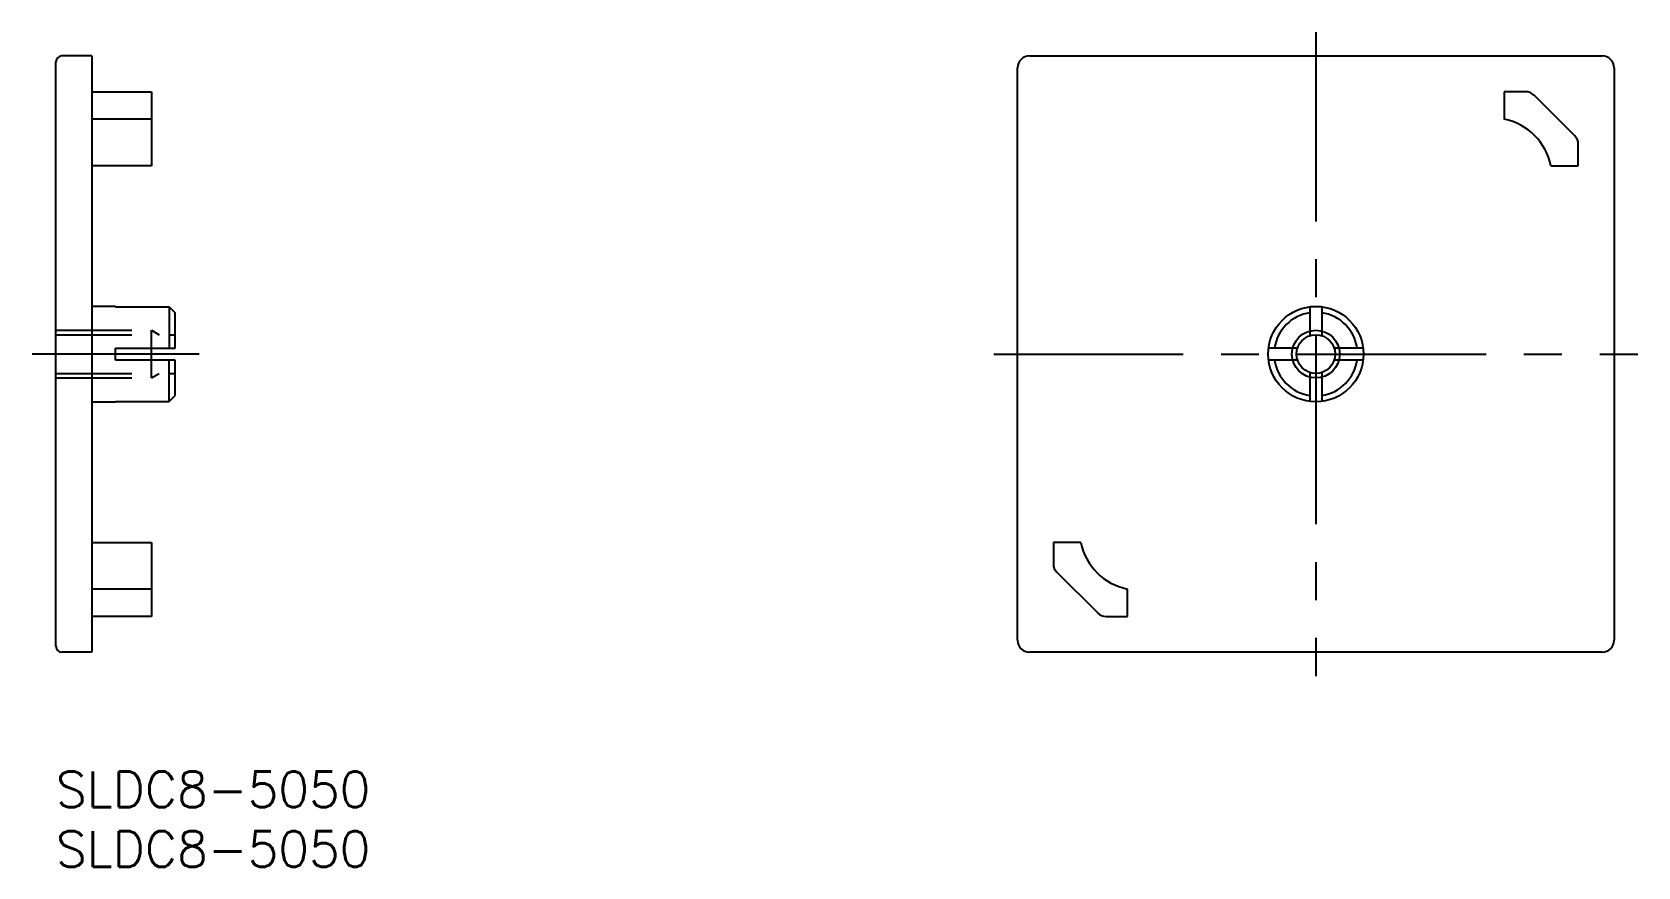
# Model space of a CAD drawing. Extents: x -2 to 133, y -8 to 62.
import ezdxf

# ---------------------------------------------------------------- set-up
doc = ezdxf.new("R2010")
doc.units = 0
doc.header["$LTSCALE"] = 0.5
doc.linetypes.add('CENTER', pattern=[50.8, 31.75, -6.35, 6.35, -6.35])
doc.linetypes.add('DASHED', pattern=[19.05, 12.7, -6.35])
for name, color, linetype in [('MSM_CENTER', 1, 'CENTER'), ('MSM_CONTINUOUS', 7, 'CONTINUOUS'), ('MSM_DASHED', 4, 'DASHED'), ('MSM_NARROW', 5, 'CONTINUOUS'), ('MSM_PART_NUMBER', 7, 'CONTINUOUS')]:
    doc.layers.add(name, color=color, linetype=linetype)
doc.styles.get("Standard").update_dxf_attribs({"font": 'txt.shx', "height": 3, "bigfont": 'bigfont.shx'})

# ---------------------------------------------------------------- blocks, each defined once
blk = doc.blocks.new('*U2')
at = {"layer": 'MSM_PART_NUMBER'}
blk.add_text('SLDC8-5050', height=3, dxfattribs=at).set_placement((0, -3))
blk = doc.blocks.new('*U3')
at = {"layer": 'MSM_PART_NUMBER'}
blk.add_text('SLDC8-5050', height=3, dxfattribs=at).set_placement((0, -8))

msp = doc.modelspace()

# ---------------------------------------------------------------- linework, layer by layer
at = {"layer": 'MSM_CENTER'}
for p, q in [((105.62, 62), (105.62, 8)), ((12, 35), (-2, 35)), ((78.62, 35), (132.62, 35))]:
    msp.add_line(p, q, dxfattribs=at)
at = {"layer": 'MSM_CONTINUOUS'}
for p, q in [((0, 10.5), (0, 59.5)), ((3, 60), (0.5, 60)), ((3, 60), (3, 10)), ((81.62, 60), (129.62, 60)), ((80.62, 11), (80.62, 59)), ((130.62, 59), (130.62, 11)), ((3, 57), (8, 57)), ((8, 57), (8, 50.8)), ((123.2, 57), (121.42, 57)), ((121.42, 57), (121.42, 54.7)), ((127.33, 53.29), (123.91, 56.71)), ((8, 54.7), (3, 54.7)), ((127.62, 50.8), (127.62, 52.59)), ((8, 50.8), (3, 50.8)), ((125.32, 50.8), (127.62, 50.8)), ((5, 39), (3, 39)), ((5, 38.97), (5, 39)), ((5, 38.97), (9.5, 38.97)), ((9.5, 38.97), (9.5, 35.5)), ((9.5, 38.97), (10, 38.46)), ((10, 35.5), (10, 38.46)), ((105.12, 38.97), (105.12, 36.54)), ((106.12, 38.97), (106.12, 36.54)), ((5, 34.5), (5, 35.5)), ((5, 35.5), (10, 35.5)), ((104.08, 35.5), (101.65, 35.5)), ((109.59, 35.5), (107.16, 35.5)), ((10, 34.5), (5, 34.5)), ((9.5, 31.03), (9.5, 34.5)), ((10, 31.54), (10, 34.5)), ((104.08, 34.5), (101.65, 34.5)), ((109.59, 34.5), (107.16, 34.5)), ((105.12, 33.46), (105.12, 31.03)), ((106.12, 33.46), (106.12, 31.03)), ((3, 31), (5, 31)), ((5, 31.03), (9.5, 31.03)), ((5, 31.03), (5, 31)), ((9.5, 31.03), (10, 31.54)), ((3, 19.2), (8, 19.2)), ((8, 19.2), (8, 13)), ((85.92, 19.2), (83.62, 19.2)), ((83.62, 19.2), (83.62, 17.41)), ((83.91, 16.71), (87.33, 13.29)), ((89.82, 13), (89.82, 15.3)), ((8, 13), (3, 13)), ((88.03, 13), (89.82, 13)), ((3, 10), (0.5, 10)), ((129.62, 10), (81.62, 10))]:
    msp.add_line(p, q, dxfattribs=at)
for radius in [4, 1.62]:
    msp.add_circle((105.62, 35), radius, dxfattribs=at)
for centre, radius, start, end in [((0.5, 59.5), 0.5, 90, 180), ((81.62, 59), 1, 90, 180), ((129.62, 59), 1, 0, 90), ((123.2, 56), 1, 45, 90), ((120.42, 49.8), 5, 11.5369, 78.4552), ((126.62, 52.59), 1, 0, 45), ((105.62, 35), 3.5, 98.2132, 171.7868), ((105.62, 35), 3.5, 8.2132, 81.7868), ((105.62, 35), 3.5, 188.2132, 261.7868), ((105.62, 35), 3.5, 278.2132, 351.7868), ((90.82, 20.2), 5, 191.5369, 258.4552), ((84.62, 17.41), 1, 180, 225), ((88.03, 14), 1, 225, 270), ((81.62, 11), 1, 180, 270), ((129.62, 11), 1, 270, 0), ((0.5, 10.5), 0.5, 180, 270)]:
    msp.add_arc(centre, radius, start, end, dxfattribs=at)
at = {"layer": 'MSM_DASHED'}
for p, q in [((0, 37), (8, 37)), ((0, 36.62), (10, 36.62)), ((8, 33), (8, 37)), ((8, 37), (8.66, 36.62)), ((0, 33.38), (10, 33.38)), ((0, 33), (8, 33)), ((8, 33), (8.66, 33.38)), ((8, 15.3), (3, 15.3))]:
    msp.add_line(p, q, dxfattribs=at)
at = {"layer": 'MSM_NARROW'}
msp.add_circle((105.62, 35), 2, dxfattribs=at)

# ---------------------------------------------------------------- block references
at = {"layer": 'MSM_CONTINUOUS'}
for name in ['*U2', '*U3']:
    msp.add_blockref(name, (0, 0), dxfattribs=at)

doc.saveas('drawing.dxf')
